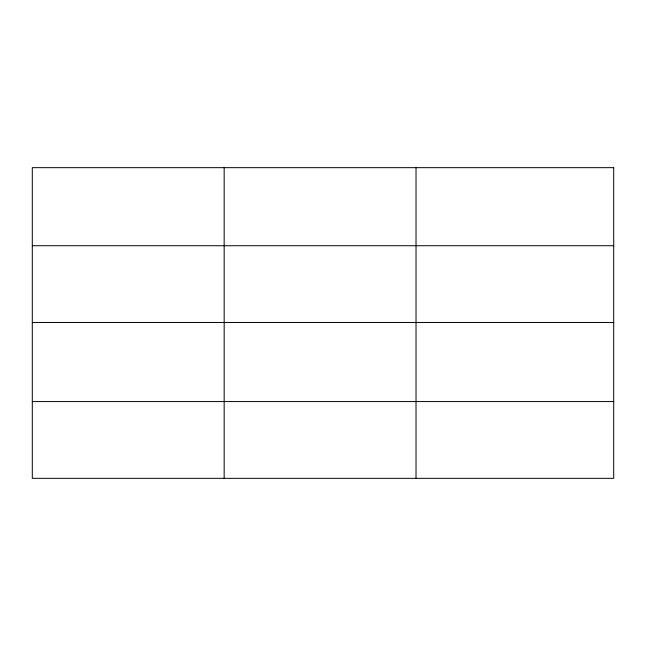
<?xml version="1.0" encoding="UTF-8"?>
<svg xmlns="http://www.w3.org/2000/svg" width="646" height="646" viewBox="0 0 646 646"><rect width="100%" height="100%" fill="white"/><g stroke="black" fill="none" stroke-linecap="round" stroke-linejoin="round"><path stroke-width="0.97" d="M32.3 245.722L613.7 245.722M32.3 322.483L613.7 322.483M32.3 401.57L613.7 401.57M416.024 167.661L416.024 478.339M224.162 167.661L224.162 478.339M613.7 167.661L32.3 167.661L32.3 478.339L613.7 478.339L613.7 167.661"/></g></svg>
